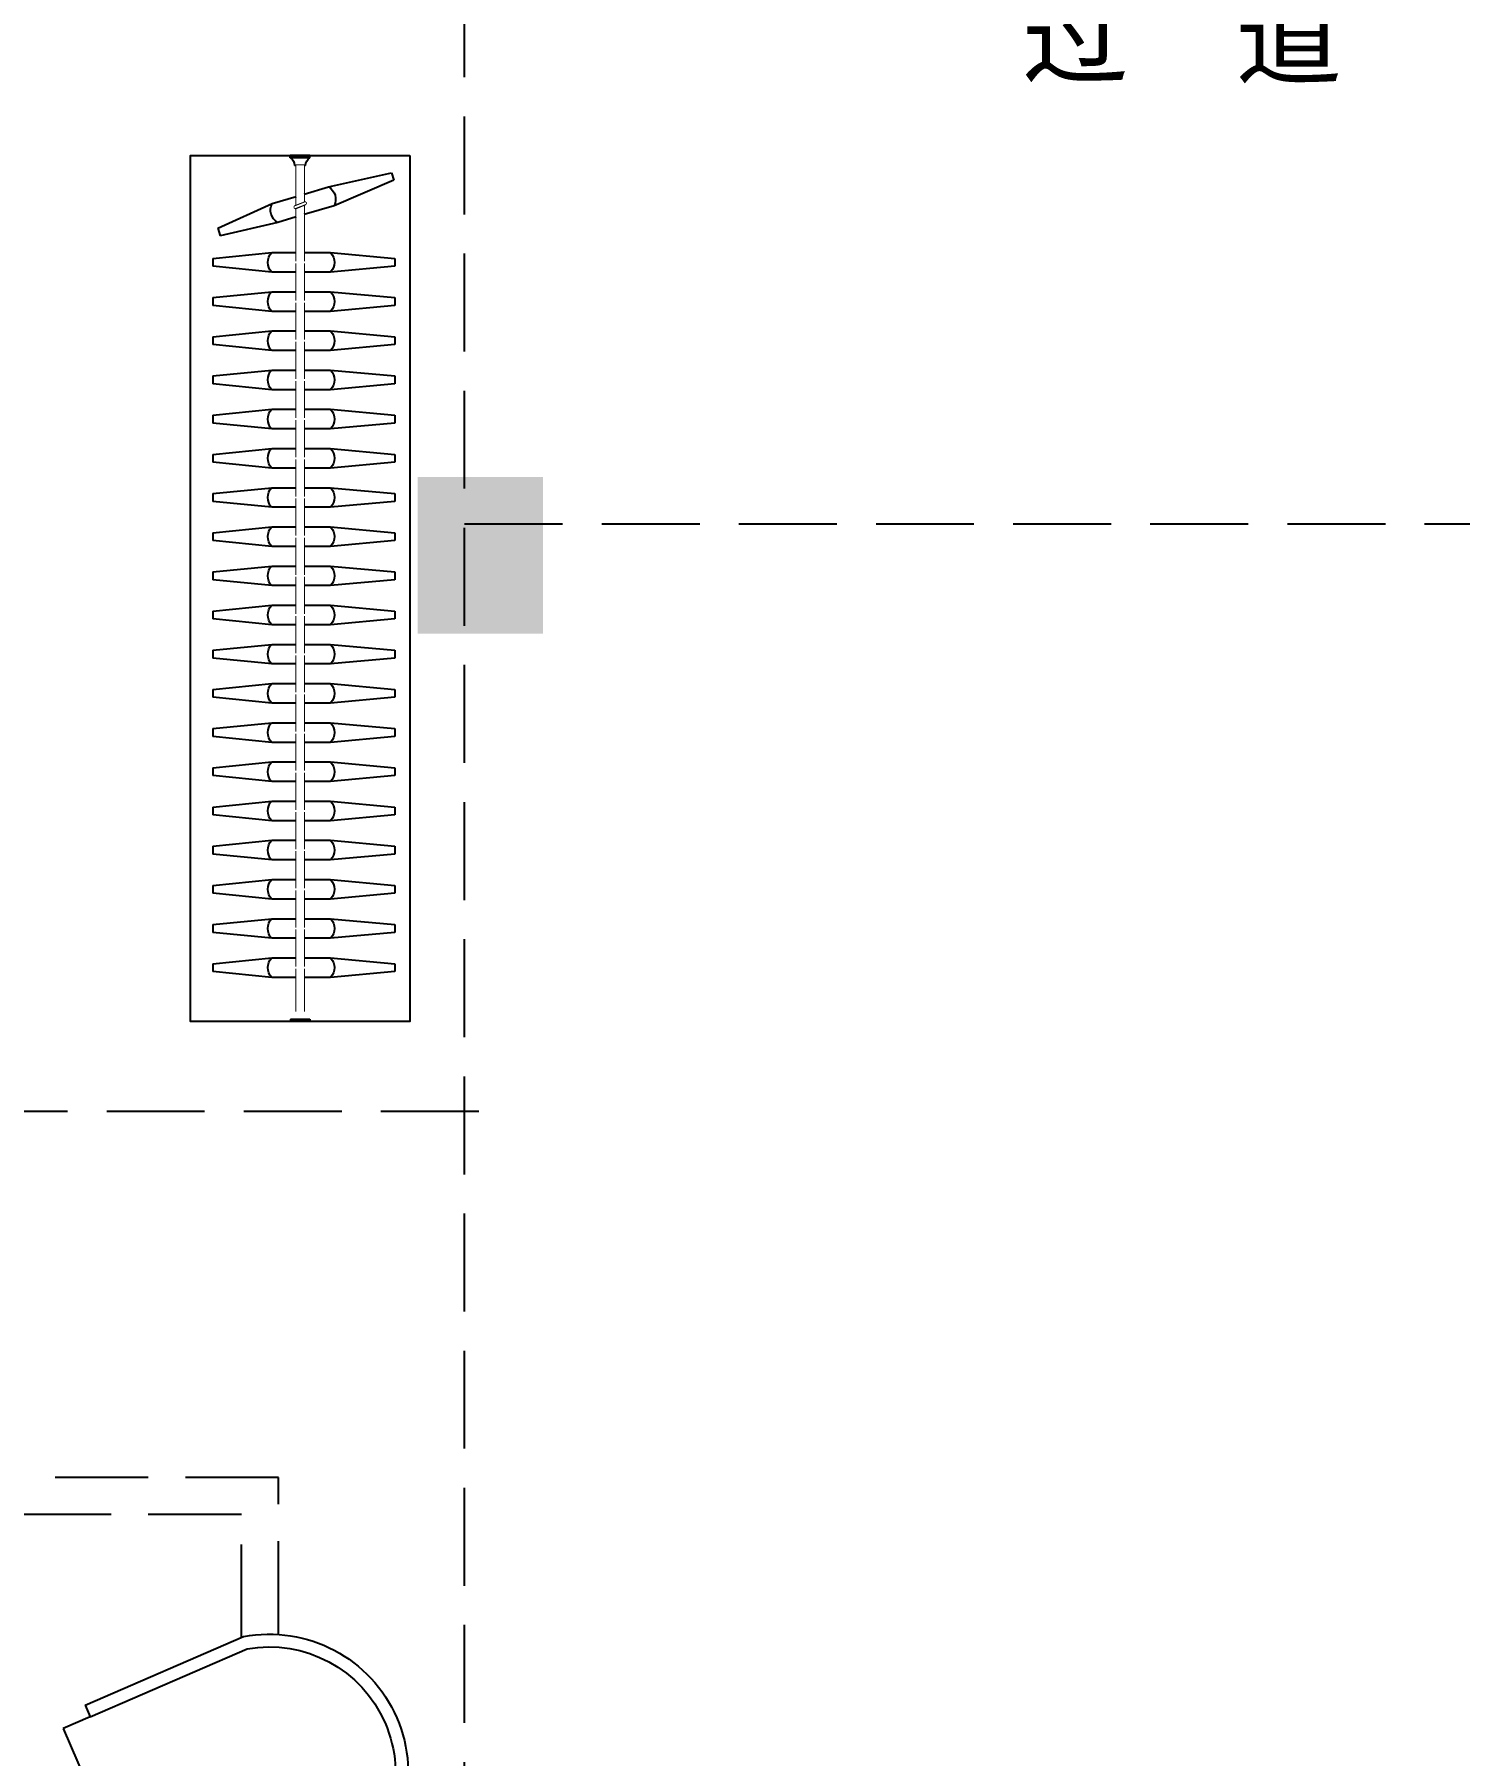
# Model space of a CAD drawing. Header units: millimetres. Extents: x -807114 to 558292, y -468455 to -61603.
# Drawn here: x -199604 to -195967, y -243726 to -239333 of the extents above; entities that cross this region are included whole.
import ezdxf

# ---------------------------------------------------------------- set-up
doc = ezdxf.new("R2010")
doc.units = ezdxf.units.MM
doc.header["$LTSCALE"] = 1000
doc.linetypes.add('DASH', pattern=[0.35, 0.25, -0.1])
for name, color, linetype in [('002FF平面家私', 51, 'Continuous'), ('002FF平面绿化', 86, 'Continuous'), ('FF-活动家具', 51, 'Continuous'), ('KL截面', 30, 'Continuous'), ('P-UN-FUR_i-固定家私', 45, 'Continuous'), ('建-轴', 1, 'Continuous')]:
    doc.layers.add(name, color=color, linetype=linetype)
doc.styles.add('D', font='simhei.ttf', dxfattribs={"width": 0.75, "height": 7})

# ---------------------------------------------------------------- blocks, each defined once
blk = doc.blocks.new('*U9322')
at = {"ltscale": 750}
blk.add_wipeout([(0, 0), (2250, 0), (2250, 600), (0, 600)], dxfattribs=at)
at = {"color": 8}
for p, q in [((205.4, 509.4), (142.5, 371.2)), ((190.4, 357), (224.6, 503.7)), ((205.4, 509.4), (224.6, 503.7)), ((282.5, 522.3), (267.5, 372.3)), ((282.5, 522.3), (302.5, 522.3)), ((317.5, 372.3), (302.5, 522.3)), ((382.5, 522.3), (367.5, 372.3)), ((382.5, 522.3), (402.5, 522.3)), ((417.5, 372.3), (402.5, 522.3)), ((482.5, 522.3), (467.5, 372.3)), ((482.5, 522.3), (502.5, 522.3)), ((517.5, 372.3), (502.5, 522.3)), ((582.5, 522.3), (567.5, 372.3)), ((582.5, 522.3), (602.5, 522.3)), ((617.5, 372.3), (602.5, 522.3)), ((682.5, 522.3), (667.5, 372.3)), ((682.5, 522.3), (702.5, 522.3)), ((717.5, 372.3), (702.5, 522.3)), ((782.5, 522.3), (767.5, 372.3)), ((782.5, 522.3), (802.5, 522.3)), ((817.5, 372.3), (802.5, 522.3)), ((882.5, 522.3), (867.5, 372.3)), ((882.5, 522.3), (902.5, 522.3)), ((917.5, 372.3), (902.5, 522.3)), ((982.5, 522.3), (967.5, 372.3)), ((982.5, 522.3), (1002.5, 522.3)), ((1017.5, 372.3), (1002.5, 522.3)), ((1082.5, 522.3), (1067.5, 372.3)), ((1082.5, 522.3), (1102.5, 522.3)), ((1117.5, 372.3), (1102.5, 522.3)), ((1182.5, 522.3), (1167.5, 372.3)), ((1182.5, 522.3), (1202.5, 522.3)), ((1217.5, 372.3), (1202.5, 522.3)), ((1282.5, 522.3), (1267.5, 372.3)), ((1282.5, 522.3), (1302.5, 522.3)), ((1317.5, 372.3), (1302.5, 522.3)), ((1382.5, 522.3), (1367.5, 372.3)), ((1382.5, 522.3), (1402.5, 522.3)), ((1417.5, 372.3), (1402.5, 522.3)), ((1482.5, 522.3), (1467.5, 372.3)), ((1482.5, 522.3), (1502.5, 522.3)), ((1517.5, 372.3), (1502.5, 522.3)), ((1582.5, 522.3), (1567.5, 372.3)), ((1582.5, 522.3), (1602.5, 522.3)), ((1617.5, 372.3), (1602.5, 522.3)), ((1682.5, 522.3), (1667.5, 372.3)), ((1682.5, 522.3), (1702.5, 522.3)), ((1717.5, 372.3), (1702.5, 522.3)), ((1782.5, 522.3), (1767.5, 372.3)), ((1782.5, 522.3), (1802.5, 522.3)), ((1817.5, 372.3), (1802.5, 522.3)), ((1882.5, 522.3), (1867.5, 372.3)), ((1882.5, 522.3), (1902.5, 522.3)), ((1917.5, 372.3), (1902.5, 522.3)), ((1982.5, 522.3), (1967.5, 372.3)), ((1982.5, 522.3), (2002.5, 522.3)), ((2017.5, 372.3), (2002.5, 522.3)), ((2082.5, 522.3), (2067.5, 372.3)), ((2082.5, 522.3), (2102.5, 522.3)), ((2117.5, 372.3), (2102.5, 522.3)), ((26, 325), (20, 325)), ((26, 325), (20, 325)), ((20, 275), (20, 325)), ((26, 275), (26, 325)), ((26, 275), (26, 325)), ((45, 286), (45, 314)), ((45, 286), (45, 314)), ((26, 275), (20, 275)), ((26, 275), (20, 275)), ((100, 227.3), (63.6, 66.7)), ((267.5, 222.3), (282.5, 58.2)), ((302.5, 58.2), (317.5, 222.3)), ((367.5, 222.3), (382.5, 58.2)), ((402.5, 58.2), (417.5, 222.3)), ((467.5, 222.3), (482.5, 58.2)), ((502.5, 58.2), (517.5, 222.3)), ((567.5, 222.3), (582.5, 58.2)), ((602.5, 58.2), (617.5, 222.3)), ((667.5, 222.3), (682.5, 58.2)), ((702.5, 58.2), (717.5, 222.3)), ((767.5, 222.3), (782.5, 58.2)), ((802.5, 58.2), (817.5, 222.3)), ((867.5, 222.3), (882.5, 58.2)), ((902.5, 58.2), (917.5, 222.3)), ((967.5, 222.3), (982.5, 58.2)), ((1002.5, 58.2), (1017.5, 222.3)), ((1067.5, 222.3), (1082.5, 58.2)), ((1102.5, 58.2), (1117.5, 222.3)), ((1167.5, 222.3), (1182.5, 58.2)), ((1202.5, 58.2), (1217.5, 222.3)), ((1267.5, 222.3), (1282.5, 58.2)), ((1302.5, 58.2), (1317.5, 222.3)), ((1367.5, 222.3), (1382.5, 58.2)), ((1402.5, 58.2), (1417.5, 222.3)), ((1467.5, 222.3), (1482.5, 58.2)), ((1502.5, 58.2), (1517.5, 222.3)), ((1567.5, 222.3), (1582.5, 58.2)), ((1602.5, 58.2), (1617.5, 222.3)), ((1667.5, 222.3), (1682.5, 58.2)), ((1702.5, 58.2), (1717.5, 222.3)), ((1767.5, 222.3), (1782.5, 58.2)), ((1802.5, 58.2), (1817.5, 222.3)), ((1867.5, 222.3), (1882.5, 58.2)), ((1902.5, 58.2), (1917.5, 222.3)), ((1967.5, 222.3), (1982.5, 58.2)), ((2002.5, 58.2), (2017.5, 222.3)), ((2067.5, 222.3), (2082.5, 58.2)), ((2102.5, 58.2), (2117.5, 222.3)), ((82.7, 61), (148, 213.1)), ((63.6, 66.7), (82.7, 61)), ((282.5, 58.2), (302.5, 58.2)), ((382.5, 58.2), (402.5, 58.2)), ((482.5, 58.2), (502.5, 58.2)), ((582.5, 58.2), (602.5, 58.2)), ((682.5, 58.2), (702.5, 58.2)), ((782.5, 58.2), (802.5, 58.2)), ((882.5, 58.2), (902.5, 58.2)), ((982.5, 58.2), (1002.5, 58.2)), ((1082.5, 58.2), (1102.5, 58.2)), ((1182.5, 58.2), (1202.5, 58.2)), ((1282.5, 58.2), (1302.5, 58.2)), ((1382.5, 58.2), (1402.5, 58.2)), ((1482.5, 58.2), (1502.5, 58.2)), ((1582.5, 58.2), (1602.5, 58.2)), ((1682.5, 58.2), (1702.5, 58.2)), ((1782.5, 58.2), (1802.5, 58.2)), ((1882.5, 58.2), (1902.5, 58.2)), ((1982.5, 58.2), (2002.5, 58.2)), ((2082.5, 58.2), (2102.5, 58.2))]:
    blk.add_line(p, q, dxfattribs=at)
at = {"color": 8, "ltscale": 750}
for points in [[(20, 20), (2230, 20), (2230, 580), (20, 580)], [(45, 309.6), (2205, 309.6), (2205, 289.6), (45, 289.6)]]:
    blk.add_lwpolyline(points, close=True, dxfattribs=at)
at = {"color": 250}
for centre, start, end in [((159, 338.9), 29.9421, 117.1477), ((292.5, 346.1), 46.3972, 133.6028), ((392.5, 346.1), 46.3972, 133.6028), ((492.5, 346.1), 46.3972, 133.6028), ((592.5, 346.1), 46.3972, 133.6028), ((692.5, 346.1), 46.3972, 133.6028), ((792.5, 346.1), 46.3972, 133.6028), ((892.5, 346.1), 46.3972, 133.6028), ((992.5, 346.1), 46.3972, 133.6028), ((1092.5, 346.1), 46.3972, 133.6028), ((1192.5, 346.1), 46.3972, 133.6028), ((1292.5, 346.1), 46.3972, 133.6028), ((1392.5, 346.1), 46.3972, 133.6028), ((1492.5, 346.1), 46.3972, 133.6028), ((1592.5, 346.1), 46.3972, 133.6028), ((1692.5, 346.1), 46.3972, 133.6028), ((1792.5, 346.1), 46.3972, 133.6028), ((1892.5, 346.1), 46.3972, 133.6028), ((1992.5, 346.1), 46.3972, 133.6028), ((2092.5, 346.1), 46.3972, 133.6028), ((131.4, 245.4), 209.9421, 297.1477), ((292.5, 248.6), 226.3972, 313.6028), ((392.5, 248.6), 226.3972, 313.6028), ((492.5, 248.6), 226.3972, 313.6028), ((592.5, 248.6), 226.3972, 313.6028), ((692.5, 248.6), 226.3972, 313.6028), ((792.5, 248.6), 226.3972, 313.6028), ((892.5, 248.6), 226.3972, 313.6028), ((992.5, 248.6), 226.3972, 313.6028), ((1092.5, 248.6), 226.3972, 313.6028), ((1192.5, 248.6), 226.3972, 313.6028), ((1292.5, 248.6), 226.3972, 313.6028), ((1392.5, 248.6), 226.3972, 313.6028), ((1492.5, 248.6), 226.3972, 313.6028), ((1592.5, 248.6), 226.3972, 313.6028), ((1692.5, 248.6), 226.3972, 313.6028), ((1792.5, 248.6), 226.3972, 313.6028), ((1892.5, 248.6), 226.3972, 313.6028), ((1992.5, 248.6), 226.3972, 313.6028), ((2092.5, 248.6), 226.3972, 313.6028)]:
    blk.add_arc(centre, 36.3, start, end, dxfattribs=at)
at = {"color": 8}
for centre, start, end in [((45, 335.9), 209.9156, 269.9473), ((45, 335.9), 209.9156, 269.9473), ((45, 264.1), 90.0527, 150.0844), ((45, 264.1), 90.0527, 150.0844)]:
    blk.add_arc(centre, 21.9, start, end, dxfattribs=at)
at = {"color": 8, "ltscale": 750}
blk.add_wipeout([(45, 309.6), (2205, 309.6), (2205, 289.6), (45, 289.6)], dxfattribs=at)
at = {"color": 8}
for p, q in [((176.5, 309.6), (190.4, 357)), ((267.5, 372.3), (267.5, 309.6)), ((317.5, 309.6), (317.5, 372.3)), ((367.5, 372.3), (367.5, 309.6)), ((417.5, 309.6), (417.5, 372.3)), ((467.5, 372.3), (467.5, 309.6)), ((517.5, 309.6), (517.5, 372.3)), ((567.5, 372.3), (567.5, 309.6)), ((617.5, 309.6), (617.5, 372.3)), ((667.5, 372.3), (667.5, 309.6)), ((717.5, 309.6), (717.5, 372.3)), ((767.5, 372.3), (767.5, 309.6)), ((817.5, 309.6), (817.5, 372.3)), ((867.5, 372.3), (867.5, 309.6)), ((917.5, 309.6), (917.5, 372.3)), ((967.5, 372.3), (967.5, 309.6)), ((1017.5, 309.6), (1017.5, 372.3)), ((1067.5, 372.3), (1067.5, 309.6)), ((1117.5, 309.6), (1117.5, 372.3)), ((1167.5, 372.3), (1167.5, 309.6)), ((1217.5, 309.6), (1217.5, 372.3)), ((1267.5, 372.3), (1267.5, 309.6)), ((1317.5, 309.6), (1317.5, 372.3)), ((1367.5, 372.3), (1367.5, 309.6)), ((1417.5, 309.6), (1417.5, 372.3)), ((1467.5, 372.3), (1467.5, 309.6)), ((1517.5, 309.6), (1517.5, 372.3)), ((1567.5, 372.3), (1567.5, 309.6)), ((1617.5, 309.6), (1617.5, 372.3)), ((1667.5, 372.3), (1667.5, 309.6)), ((1717.5, 309.6), (1717.5, 372.3)), ((1767.5, 372.3), (1767.5, 309.6)), ((1817.5, 309.6), (1817.5, 372.3)), ((1867.5, 372.3), (1867.5, 309.6)), ((1917.5, 309.6), (1917.5, 372.3)), ((1967.5, 372.3), (1967.5, 309.6)), ((2017.5, 309.6), (2017.5, 372.3)), ((2067.5, 372.3), (2067.5, 309.6)), ((2117.5, 309.6), (2117.5, 372.3)), ((267.5, 289.6), (267.5, 222.3)), ((317.5, 222.3), (317.5, 289.6)), ((367.5, 289.6), (367.5, 222.3)), ((417.5, 222.3), (417.5, 289.6)), ((467.5, 289.6), (467.5, 222.3)), ((517.5, 222.3), (517.5, 289.6)), ((567.5, 289.6), (567.5, 222.3)), ((617.5, 222.3), (617.5, 289.6)), ((667.5, 289.6), (667.5, 222.3)), ((717.5, 222.3), (717.5, 289.6)), ((767.5, 289.6), (767.5, 222.3)), ((817.5, 222.3), (817.5, 289.6)), ((867.5, 289.6), (867.5, 222.3)), ((917.5, 222.3), (917.5, 289.6)), ((967.5, 289.6), (967.5, 222.3)), ((1017.5, 222.3), (1017.5, 289.6)), ((1067.5, 289.6), (1067.5, 222.3)), ((1117.5, 222.3), (1117.5, 289.6)), ((1167.5, 289.6), (1167.5, 222.3)), ((1217.5, 222.3), (1217.5, 289.6)), ((1267.5, 289.6), (1267.5, 222.3)), ((1317.5, 222.3), (1317.5, 289.6)), ((1367.5, 289.6), (1367.5, 222.3)), ((1417.5, 222.3), (1417.5, 289.6)), ((1467.5, 289.6), (1467.5, 222.3)), ((1517.5, 222.3), (1517.5, 289.6)), ((1567.5, 289.6), (1567.5, 222.3)), ((1617.5, 222.3), (1617.5, 289.6)), ((1667.5, 289.6), (1667.5, 222.3)), ((1717.5, 222.3), (1717.5, 289.6)), ((1767.5, 289.6), (1767.5, 222.3)), ((1817.5, 222.3), (1817.5, 289.6)), ((1867.5, 289.6), (1867.5, 222.3)), ((1917.5, 222.3), (1917.5, 289.6)), ((1967.5, 289.6), (1967.5, 222.3)), ((2017.5, 222.3), (2017.5, 289.6)), ((2067.5, 289.6), (2067.5, 222.3)), ((2117.5, 222.3), (2117.5, 289.6))]:
    blk.add_line(p, q, dxfattribs=at)
at = {"color": 8, "ltscale": 750}
blk.add_lwpolyline([(148.1, 310), (149.3, 313.2), (149.8, 313.8), (150.1, 314), (150.4, 314.2), (150.8, 314.3), (151.2, 314.4), (151.6, 314.4), (152, 314.4), (152.3, 314.3), (152.6, 314.2), (152.9, 314), (153.1, 313.8), (153.3, 313.5), (153.5, 313.3), (153.7, 313), (153.8, 312.8), (153.9, 312.4), (153.9, 312), (153.9, 311.6), (153.9, 311.5), (143.8, 285.9), (143.7, 285.8), (143.7, 285.7), (143.5, 285.5), (143.4, 285.5), (143.3, 285.3), (143.1, 285.2), (142.9, 285.1), (142.8, 285), (142.6, 285), (142.4, 284.9), (142.1, 284.8), (141.8, 284.9), (141.6, 284.8), (141.5, 284.8), (141.3, 284.9), (141, 284.9), (140.7, 285), (140.6, 285.1), (140.5, 285.2), (140.3, 285.3), (140.2, 285.4), (140.1, 285.5), (139.9, 285.6), (139.8, 285.7), (139.7, 285.9), (139.7, 286), (139.6, 286.1), (139.5, 286.2), (139.4, 286.4), (139.4, 286.6), (139.3, 286.7), (139.3, 286.9), (139.3, 287), (139.3, 287.2), (139.3, 287.4), (139.3, 287.6), (139.3, 287.8), (139.4, 288)], close=True, dxfattribs=at)
for points in [[(290.1, 309.8), (290.1, 313.3), (290.3, 314), (290.5, 314.3), (290.7, 314.6), (291.1, 314.9), (291.4, 315.1), (291.8, 315.3), (292.1, 315.3), (292.5, 315.4), (292.8, 315.4), (293.1, 315.3), (293.4, 315.2), (293.7, 315.1), (294, 314.9), (294.2, 314.7), (294.4, 314.5), (294.6, 314.2), (294.8, 313.9), (295, 313.5), (295, 313.4), (295, 285.9), (294.9, 285.7), (294.9, 285.6), (294.8, 285.4), (294.8, 285.3), (294.7, 285.2), (294.6, 285), (294.5, 284.8), (294.3, 284.7), (294.2, 284.6), (294, 284.4), (293.8, 284.3), (293.5, 284.2), (293.3, 284), (293.2, 284), (293, 284), (292.7, 283.9), (292.4, 283.9), (292.3, 283.9), (292.1, 284), (292, 284), (291.8, 284), (291.6, 284.1), (291.5, 284.2), (291.4, 284.2), (291.2, 284.3), (291.1, 284.4), (291, 284.5), (290.9, 284.6), (290.7, 284.7), (290.6, 284.9), (290.5, 285), (290.4, 285.2), (290.4, 285.3), (290.3, 285.4), (290.2, 285.6), (290.2, 285.8), (290.1, 286), (290.1, 286.2)], [(390.1, 309.8), (390.1, 313.3), (390.3, 314), (390.5, 314.3), (390.7, 314.6), (391.1, 314.9), (391.4, 315.1), (391.8, 315.3), (392.1, 315.3), (392.5, 315.4), (392.8, 315.4), (393.1, 315.3), (393.4, 315.2), (393.7, 315.1), (394, 314.9), (394.2, 314.7), (394.4, 314.5), (394.6, 314.2), (394.8, 313.9), (395, 313.5), (395, 313.4), (395, 285.9), (394.9, 285.7), (394.9, 285.6), (394.8, 285.4), (394.8, 285.3), (394.7, 285.2), (394.6, 285), (394.5, 284.8), (394.3, 284.7), (394.2, 284.6), (394, 284.4), (393.8, 284.3), (393.5, 284.2), (393.3, 284), (393.2, 284), (393, 284), (392.7, 283.9), (392.4, 283.9), (392.3, 283.9), (392.1, 284), (392, 284), (391.8, 284), (391.6, 284.1), (391.5, 284.2), (391.4, 284.2), (391.2, 284.3), (391.1, 284.4), (391, 284.5), (390.9, 284.6), (390.7, 284.7), (390.6, 284.9), (390.5, 285), (390.4, 285.2), (390.4, 285.3), (390.3, 285.4), (390.2, 285.6), (390.2, 285.8), (390.1, 286), (390.1, 286.2)], [(490.1, 309.8), (490.1, 313.3), (490.3, 314), (490.5, 314.3), (490.7, 314.6), (491.1, 314.9), (491.4, 315.1), (491.8, 315.3), (492.1, 315.3), (492.5, 315.4), (492.8, 315.4), (493.1, 315.3), (493.4, 315.2), (493.7, 315.1), (494, 314.9), (494.2, 314.7), (494.4, 314.5), (494.6, 314.2), (494.8, 313.9), (495, 313.5), (495, 313.4), (495, 285.9), (494.9, 285.7), (494.9, 285.6), (494.8, 285.4), (494.8, 285.3), (494.7, 285.2), (494.6, 285), (494.5, 284.8), (494.3, 284.7), (494.2, 284.6), (494, 284.4), (493.8, 284.3), (493.5, 284.2), (493.3, 284), (493.2, 284), (493, 284), (492.7, 283.9), (492.4, 283.9), (492.3, 283.9), (492.1, 284), (492, 284), (491.8, 284), (491.6, 284.1), (491.5, 284.2), (491.4, 284.2), (491.2, 284.3), (491.1, 284.4), (491, 284.5), (490.9, 284.6), (490.7, 284.7), (490.6, 284.9), (490.5, 285), (490.4, 285.2), (490.4, 285.3), (490.3, 285.4), (490.2, 285.6), (490.2, 285.8), (490.1, 286), (490.1, 286.2)], [(590.1, 309.8), (590.1, 313.3), (590.3, 314), (590.5, 314.3), (590.7, 314.6), (591.1, 314.9), (591.4, 315.1), (591.8, 315.3), (592.1, 315.3), (592.5, 315.4), (592.8, 315.4), (593.1, 315.3), (593.4, 315.2), (593.7, 315.1), (594, 314.9), (594.2, 314.7), (594.4, 314.5), (594.6, 314.2), (594.8, 313.9), (595, 313.5), (595, 313.4), (595, 285.9), (594.9, 285.7), (594.9, 285.6), (594.8, 285.4), (594.8, 285.3), (594.7, 285.2), (594.6, 285), (594.5, 284.8), (594.3, 284.7), (594.2, 284.6), (594, 284.4), (593.8, 284.3), (593.5, 284.2), (593.3, 284), (593.2, 284), (593, 284), (592.7, 283.9), (592.4, 283.9), (592.3, 283.9), (592.1, 284), (592, 284), (591.8, 284), (591.6, 284.1), (591.5, 284.2), (591.4, 284.2), (591.2, 284.3), (591.1, 284.4), (591, 284.5), (590.9, 284.6), (590.7, 284.7), (590.6, 284.9), (590.5, 285), (590.4, 285.2), (590.4, 285.3), (590.3, 285.4), (590.2, 285.6), (590.2, 285.8), (590.1, 286), (590.1, 286.2)], [(690.1, 309.8), (690.1, 313.3), (690.3, 314), (690.5, 314.3), (690.7, 314.6), (691.1, 314.9), (691.4, 315.1), (691.8, 315.3), (692.1, 315.3), (692.5, 315.4), (692.8, 315.4), (693.1, 315.3), (693.4, 315.2), (693.7, 315.1), (694, 314.9), (694.2, 314.7), (694.4, 314.5), (694.6, 314.2), (694.8, 313.9), (695, 313.5), (695, 313.4), (695, 285.9), (694.9, 285.7), (694.9, 285.6), (694.8, 285.4), (694.8, 285.3), (694.7, 285.2), (694.6, 285), (694.5, 284.8), (694.3, 284.7), (694.2, 284.6), (694, 284.4), (693.8, 284.3), (693.5, 284.2), (693.3, 284), (693.2, 284), (693, 284), (692.7, 283.9), (692.4, 283.9), (692.3, 283.9), (692.1, 284), (692, 284), (691.8, 284), (691.6, 284.1), (691.5, 284.2), (691.4, 284.2), (691.2, 284.3), (691.1, 284.4), (691, 284.5), (690.9, 284.6), (690.7, 284.7), (690.6, 284.9), (690.5, 285), (690.4, 285.2), (690.4, 285.3), (690.3, 285.4), (690.2, 285.6), (690.2, 285.8), (690.1, 286), (690.1, 286.2)], [(790.1, 309.8), (790.1, 313.3), (790.3, 314), (790.5, 314.3), (790.7, 314.6), (791.1, 314.9), (791.4, 315.1), (791.8, 315.3), (792.1, 315.3), (792.5, 315.4), (792.8, 315.4), (793.1, 315.3), (793.4, 315.2), (793.7, 315.1), (794, 314.9), (794.2, 314.7), (794.4, 314.5), (794.6, 314.2), (794.8, 313.9), (795, 313.5), (795, 313.4), (795, 285.9), (794.9, 285.7), (794.9, 285.6), (794.8, 285.4), (794.8, 285.3), (794.7, 285.2), (794.6, 285), (794.5, 284.8), (794.3, 284.7), (794.2, 284.6), (794, 284.4), (793.8, 284.3), (793.5, 284.2), (793.3, 284), (793.2, 284), (793, 284), (792.7, 283.9), (792.4, 283.9), (792.3, 283.9), (792.1, 284), (792, 284), (791.8, 284), (791.6, 284.1), (791.5, 284.2), (791.4, 284.2), (791.2, 284.3), (791.1, 284.4), (791, 284.5), (790.9, 284.6), (790.7, 284.7), (790.6, 284.9), (790.5, 285), (790.4, 285.2), (790.4, 285.3), (790.3, 285.4), (790.2, 285.6), (790.2, 285.8), (790.1, 286), (790.1, 286.2)], [(890.1, 309.8), (890.1, 313.3), (890.3, 314), (890.5, 314.3), (890.7, 314.6), (891.1, 314.9), (891.4, 315.1), (891.8, 315.3), (892.1, 315.3), (892.5, 315.4), (892.8, 315.4), (893.1, 315.3), (893.4, 315.2), (893.7, 315.1), (894, 314.9), (894.2, 314.7), (894.4, 314.5), (894.6, 314.2), (894.8, 313.9), (895, 313.5), (895, 313.4), (895, 285.9), (894.9, 285.7), (894.9, 285.6), (894.8, 285.4), (894.8, 285.3), (894.7, 285.2), (894.6, 285), (894.5, 284.8), (894.3, 284.7), (894.2, 284.6), (894, 284.4), (893.8, 284.3), (893.5, 284.2), (893.3, 284), (893.2, 284), (893, 284), (892.7, 283.9), (892.4, 283.9), (892.3, 283.9), (892.1, 284), (892, 284), (891.8, 284), (891.6, 284.1), (891.5, 284.2), (891.4, 284.2), (891.2, 284.3), (891.1, 284.4), (891, 284.5), (890.9, 284.6), (890.7, 284.7), (890.6, 284.9), (890.5, 285), (890.4, 285.2), (890.4, 285.3), (890.3, 285.4), (890.2, 285.6), (890.2, 285.8), (890.1, 286), (890.1, 286.2)], [(990.1, 309.8), (990.1, 313.3), (990.3, 314), (990.5, 314.3), (990.7, 314.6), (991.1, 314.9), (991.4, 315.1), (991.8, 315.3), (992.1, 315.3), (992.5, 315.4), (992.8, 315.4), (993.1, 315.3), (993.4, 315.2), (993.7, 315.1), (994, 314.9), (994.2, 314.7), (994.4, 314.5), (994.6, 314.2), (994.8, 313.9), (995, 313.5), (995, 313.4), (995, 285.9), (994.9, 285.7), (994.9, 285.6), (994.8, 285.4), (994.8, 285.3), (994.7, 285.2), (994.6, 285), (994.5, 284.8), (994.3, 284.7), (994.2, 284.6), (994, 284.4), (993.8, 284.3), (993.5, 284.2), (993.3, 284), (993.2, 284), (993, 284), (992.7, 283.9), (992.4, 283.9), (992.3, 283.9), (992.1, 284), (992, 284), (991.8, 284), (991.6, 284.1), (991.5, 284.2), (991.4, 284.2), (991.2, 284.3), (991.1, 284.4), (991, 284.5), (990.9, 284.6), (990.7, 284.7), (990.6, 284.9), (990.5, 285), (990.4, 285.2), (990.4, 285.3), (990.3, 285.4), (990.2, 285.6), (990.2, 285.8), (990.1, 286), (990.1, 286.2)], [(1090.1, 309.8), (1090.1, 313.3), (1090.3, 314), (1090.5, 314.3), (1090.7, 314.6), (1091.1, 314.9), (1091.4, 315.1), (1091.8, 315.3), (1092.1, 315.3), (1092.5, 315.4), (1092.8, 315.4), (1093.1, 315.3), (1093.4, 315.2), (1093.7, 315.1), (1094, 314.9), (1094.2, 314.7), (1094.4, 314.5), (1094.6, 314.2), (1094.8, 313.9), (1095, 313.5), (1095, 313.4), (1095, 285.9), (1094.9, 285.7), (1094.9, 285.6), (1094.8, 285.4), (1094.8, 285.3), (1094.7, 285.2), (1094.6, 285), (1094.5, 284.8), (1094.3, 284.7), (1094.2, 284.6), (1094, 284.4), (1093.8, 284.3), (1093.5, 284.2), (1093.3, 284), (1093.2, 284), (1093, 284), (1092.7, 283.9), (1092.4, 283.9), (1092.3, 283.9), (1092.1, 284), (1092, 284), (1091.8, 284), (1091.6, 284.1), (1091.5, 284.2), (1091.4, 284.2), (1091.2, 284.3), (1091.1, 284.4), (1091, 284.5), (1090.9, 284.6), (1090.7, 284.7), (1090.6, 284.9), (1090.5, 285), (1090.4, 285.2), (1090.4, 285.3), (1090.3, 285.4), (1090.2, 285.6), (1090.2, 285.8), (1090.1, 286), (1090.1, 286.2)], [(1190.1, 309.8), (1190.1, 313.3), (1190.3, 314), (1190.5, 314.3), (1190.7, 314.6), (1191.1, 314.9), (1191.4, 315.1), (1191.8, 315.3), (1192.1, 315.3), (1192.5, 315.4), (1192.8, 315.4), (1193.1, 315.3), (1193.4, 315.2), (1193.7, 315.1), (1194, 314.9), (1194.2, 314.7), (1194.4, 314.5), (1194.6, 314.2), (1194.8, 313.9), (1195, 313.5), (1195, 313.4), (1195, 285.9), (1194.9, 285.7), (1194.9, 285.6), (1194.8, 285.4), (1194.8, 285.3), (1194.7, 285.2), (1194.6, 285), (1194.5, 284.8), (1194.3, 284.7), (1194.2, 284.6), (1194, 284.4), (1193.8, 284.3), (1193.5, 284.2), (1193.3, 284), (1193.2, 284), (1193, 284), (1192.7, 283.9), (1192.4, 283.9), (1192.3, 283.9), (1192.1, 284), (1192, 284), (1191.8, 284), (1191.6, 284.1), (1191.5, 284.2), (1191.4, 284.2), (1191.2, 284.3), (1191.1, 284.4), (1191, 284.5), (1190.9, 284.6), (1190.7, 284.7), (1190.6, 284.9), (1190.5, 285), (1190.4, 285.2), (1190.4, 285.3), (1190.3, 285.4), (1190.2, 285.6), (1190.2, 285.8), (1190.1, 286), (1190.1, 286.2)], [(1290.1, 309.8), (1290.1, 313.3), (1290.3, 314), (1290.5, 314.3), (1290.7, 314.6), (1291.1, 314.9), (1291.4, 315.1), (1291.8, 315.3), (1292.1, 315.3), (1292.5, 315.4), (1292.8, 315.4), (1293.1, 315.3), (1293.4, 315.2), (1293.7, 315.1), (1294, 314.9), (1294.2, 314.7), (1294.4, 314.5), (1294.6, 314.2), (1294.8, 313.9), (1295, 313.5), (1295, 313.4), (1295, 285.9), (1294.9, 285.7), (1294.9, 285.6), (1294.8, 285.4), (1294.8, 285.3), (1294.7, 285.2), (1294.6, 285), (1294.5, 284.8), (1294.3, 284.7), (1294.2, 284.6), (1294, 284.4), (1293.8, 284.3), (1293.5, 284.2), (1293.3, 284), (1293.2, 284), (1293, 284), (1292.7, 283.9), (1292.4, 283.9), (1292.3, 283.9), (1292.1, 284), (1292, 284), (1291.8, 284), (1291.6, 284.1), (1291.5, 284.2), (1291.4, 284.2), (1291.2, 284.3), (1291.1, 284.4), (1291, 284.5), (1290.9, 284.6), (1290.7, 284.7), (1290.6, 284.9), (1290.5, 285), (1290.4, 285.2), (1290.4, 285.3), (1290.3, 285.4), (1290.2, 285.6), (1290.2, 285.8), (1290.1, 286), (1290.1, 286.2)], [(1390.1, 309.8), (1390.1, 313.3), (1390.3, 314), (1390.5, 314.3), (1390.7, 314.6), (1391.1, 314.9), (1391.4, 315.1), (1391.8, 315.3), (1392.1, 315.3), (1392.5, 315.4), (1392.8, 315.4), (1393.1, 315.3), (1393.4, 315.2), (1393.7, 315.1), (1394, 314.9), (1394.2, 314.7), (1394.4, 314.5), (1394.6, 314.2), (1394.8, 313.9), (1395, 313.5), (1395, 313.4), (1395, 285.9), (1394.9, 285.7), (1394.9, 285.6), (1394.8, 285.4), (1394.8, 285.3), (1394.7, 285.2), (1394.6, 285), (1394.5, 284.8), (1394.3, 284.7), (1394.2, 284.6), (1394, 284.4), (1393.8, 284.3), (1393.5, 284.2), (1393.3, 284), (1393.2, 284), (1393, 284), (1392.7, 283.9), (1392.4, 283.9), (1392.3, 283.9), (1392.1, 284), (1392, 284), (1391.8, 284), (1391.6, 284.1), (1391.5, 284.2), (1391.4, 284.2), (1391.2, 284.3), (1391.1, 284.4), (1391, 284.5), (1390.9, 284.6), (1390.7, 284.7), (1390.6, 284.9), (1390.5, 285), (1390.4, 285.2), (1390.4, 285.3), (1390.3, 285.4), (1390.2, 285.6), (1390.2, 285.8), (1390.1, 286), (1390.1, 286.2)], [(1490.1, 309.8), (1490.1, 313.3), (1490.3, 314), (1490.5, 314.3), (1490.7, 314.6), (1491.1, 314.9), (1491.4, 315.1), (1491.8, 315.3), (1492.1, 315.3), (1492.5, 315.4), (1492.8, 315.4), (1493.1, 315.3), (1493.4, 315.2), (1493.7, 315.1), (1494, 314.9), (1494.2, 314.7), (1494.4, 314.5), (1494.6, 314.2), (1494.8, 313.9), (1495, 313.5), (1495, 313.4), (1495, 285.9), (1494.9, 285.7), (1494.9, 285.6), (1494.8, 285.4), (1494.8, 285.3), (1494.7, 285.2), (1494.6, 285), (1494.5, 284.8), (1494.3, 284.7), (1494.2, 284.6), (1494, 284.4), (1493.8, 284.3), (1493.5, 284.2), (1493.3, 284), (1493.2, 284), (1493, 284), (1492.7, 283.9), (1492.4, 283.9), (1492.3, 283.9), (1492.1, 284), (1492, 284), (1491.8, 284), (1491.6, 284.1), (1491.5, 284.2), (1491.4, 284.2), (1491.2, 284.3), (1491.1, 284.4), (1491, 284.5), (1490.9, 284.6), (1490.7, 284.7), (1490.6, 284.9), (1490.5, 285), (1490.4, 285.2), (1490.4, 285.3), (1490.3, 285.4), (1490.2, 285.6), (1490.2, 285.8), (1490.1, 286), (1490.1, 286.2)], [(1590.1, 309.8), (1590.1, 313.3), (1590.3, 314), (1590.5, 314.3), (1590.7, 314.6), (1591.1, 314.9), (1591.4, 315.1), (1591.8, 315.3), (1592.1, 315.3), (1592.5, 315.4), (1592.8, 315.4), (1593.1, 315.3), (1593.4, 315.2), (1593.7, 315.1), (1594, 314.9), (1594.2, 314.7), (1594.4, 314.5), (1594.6, 314.2), (1594.8, 313.9), (1595, 313.5), (1595, 313.4), (1595, 285.9), (1594.9, 285.7), (1594.9, 285.6), (1594.8, 285.4), (1594.8, 285.3), (1594.7, 285.2), (1594.6, 285), (1594.5, 284.8), (1594.3, 284.7), (1594.2, 284.6), (1594, 284.4), (1593.8, 284.3), (1593.5, 284.2), (1593.3, 284), (1593.2, 284), (1593, 284), (1592.7, 283.9), (1592.4, 283.9), (1592.3, 283.9), (1592.1, 284), (1592, 284), (1591.8, 284), (1591.6, 284.1), (1591.5, 284.2), (1591.4, 284.2), (1591.2, 284.3), (1591.1, 284.4), (1591, 284.5), (1590.9, 284.6), (1590.7, 284.7), (1590.6, 284.9), (1590.5, 285), (1590.4, 285.2), (1590.4, 285.3), (1590.3, 285.4), (1590.2, 285.6), (1590.2, 285.8), (1590.1, 286), (1590.1, 286.2)], [(1690.1, 309.8), (1690.1, 313.3), (1690.3, 314), (1690.5, 314.3), (1690.7, 314.6), (1691.1, 314.9), (1691.4, 315.1), (1691.8, 315.3), (1692.1, 315.3), (1692.5, 315.4), (1692.8, 315.4), (1693.1, 315.3), (1693.4, 315.2), (1693.7, 315.1), (1694, 314.9), (1694.2, 314.7), (1694.4, 314.5), (1694.6, 314.2), (1694.8, 313.9), (1695, 313.5), (1695, 313.4), (1695, 285.9), (1694.9, 285.7), (1694.9, 285.6), (1694.8, 285.4), (1694.8, 285.3), (1694.7, 285.2), (1694.6, 285), (1694.5, 284.8), (1694.3, 284.7), (1694.2, 284.6), (1694, 284.4), (1693.8, 284.3), (1693.5, 284.2), (1693.3, 284), (1693.2, 284), (1693, 284), (1692.7, 283.9), (1692.4, 283.9), (1692.3, 283.9), (1692.1, 284), (1692, 284), (1691.8, 284), (1691.6, 284.1), (1691.5, 284.2), (1691.4, 284.2), (1691.2, 284.3), (1691.1, 284.4), (1691, 284.5), (1690.9, 284.6), (1690.7, 284.7), (1690.6, 284.9), (1690.5, 285), (1690.4, 285.2), (1690.4, 285.3), (1690.3, 285.4), (1690.2, 285.6), (1690.2, 285.8), (1690.1, 286), (1690.1, 286.2)], [(1790.1, 309.8), (1790.1, 313.3), (1790.3, 314), (1790.5, 314.3), (1790.7, 314.6), (1791.1, 314.9), (1791.4, 315.1), (1791.8, 315.3), (1792.1, 315.3), (1792.5, 315.4), (1792.8, 315.4), (1793.1, 315.3), (1793.4, 315.2), (1793.7, 315.1), (1794, 314.9), (1794.2, 314.7), (1794.4, 314.5), (1794.6, 314.2), (1794.8, 313.9), (1795, 313.5), (1795, 313.4), (1795, 285.9), (1794.9, 285.7), (1794.9, 285.6), (1794.8, 285.4), (1794.8, 285.3), (1794.7, 285.2), (1794.6, 285), (1794.5, 284.8), (1794.3, 284.7), (1794.2, 284.6), (1794, 284.4), (1793.8, 284.3), (1793.5, 284.2), (1793.3, 284), (1793.2, 284), (1793, 284), (1792.7, 283.9), (1792.4, 283.9), (1792.3, 283.9), (1792.1, 284), (1792, 284), (1791.8, 284), (1791.6, 284.1), (1791.5, 284.2), (1791.4, 284.2), (1791.2, 284.3), (1791.1, 284.4), (1791, 284.5), (1790.9, 284.6), (1790.7, 284.7), (1790.6, 284.9), (1790.5, 285), (1790.4, 285.2), (1790.4, 285.3), (1790.3, 285.4), (1790.2, 285.6), (1790.2, 285.8), (1790.1, 286), (1790.1, 286.2)], [(1890.1, 309.8), (1890.1, 313.3), (1890.3, 314), (1890.5, 314.3), (1890.7, 314.6), (1891.1, 314.9), (1891.4, 315.1), (1891.8, 315.3), (1892.1, 315.3), (1892.5, 315.4), (1892.8, 315.4), (1893.1, 315.3), (1893.4, 315.2), (1893.7, 315.1), (1894, 314.9), (1894.2, 314.7), (1894.4, 314.5), (1894.6, 314.2), (1894.8, 313.9), (1895, 313.5), (1895, 313.4), (1895, 285.9), (1894.9, 285.7), (1894.9, 285.6), (1894.8, 285.4), (1894.8, 285.3), (1894.7, 285.2), (1894.6, 285), (1894.5, 284.8), (1894.3, 284.7), (1894.2, 284.6), (1894, 284.4), (1893.8, 284.3), (1893.5, 284.2), (1893.3, 284), (1893.2, 284), (1893, 284), (1892.7, 283.9), (1892.4, 283.9), (1892.3, 283.9), (1892.1, 284), (1892, 284), (1891.8, 284), (1891.6, 284.1), (1891.5, 284.2), (1891.4, 284.2), (1891.2, 284.3), (1891.1, 284.4), (1891, 284.5), (1890.9, 284.6), (1890.7, 284.7), (1890.6, 284.9), (1890.5, 285), (1890.4, 285.2), (1890.4, 285.3), (1890.3, 285.4), (1890.2, 285.6), (1890.2, 285.8), (1890.1, 286), (1890.1, 286.2)], [(1990.1, 309.8), (1990.1, 313.3), (1990.3, 314), (1990.5, 314.3), (1990.7, 314.6), (1991.1, 314.9), (1991.4, 315.1), (1991.8, 315.3), (1992.1, 315.3), (1992.5, 315.4), (1992.8, 315.4), (1993.1, 315.3), (1993.4, 315.2), (1993.7, 315.1), (1994, 314.9), (1994.2, 314.7), (1994.4, 314.5), (1994.6, 314.2), (1994.8, 313.9), (1995, 313.5), (1995, 313.4), (1995, 285.9), (1994.9, 285.7), (1994.9, 285.6), (1994.8, 285.4), (1994.8, 285.3), (1994.7, 285.2), (1994.6, 285), (1994.5, 284.8), (1994.3, 284.7), (1994.2, 284.6), (1994, 284.4), (1993.8, 284.3), (1993.5, 284.2), (1993.3, 284), (1993.2, 284), (1993, 284), (1992.7, 283.9), (1992.4, 283.9), (1992.3, 283.9), (1992.1, 284), (1992, 284), (1991.8, 284), (1991.6, 284.1), (1991.5, 284.2), (1991.4, 284.2), (1991.2, 284.3), (1991.1, 284.4), (1991, 284.5), (1990.9, 284.6), (1990.7, 284.7), (1990.6, 284.9), (1990.5, 285), (1990.4, 285.2), (1990.4, 285.3), (1990.3, 285.4), (1990.2, 285.6), (1990.2, 285.8), (1990.1, 286), (1990.1, 286.2)], [(2090.1, 309.8), (2090.1, 313.3), (2090.3, 314), (2090.5, 314.3), (2090.7, 314.6), (2091.1, 314.9), (2091.4, 315.1), (2091.8, 315.3), (2092.1, 315.3), (2092.5, 315.4), (2092.8, 315.4), (2093.1, 315.3), (2093.4, 315.2), (2093.7, 315.1), (2094, 314.9), (2094.2, 314.7), (2094.4, 314.5), (2094.6, 314.2), (2094.8, 313.9), (2095, 313.5), (2095, 313.4), (2095, 285.9), (2094.9, 285.7), (2094.9, 285.6), (2094.8, 285.4), (2094.8, 285.3), (2094.7, 285.2), (2094.6, 285), (2094.5, 284.8), (2094.3, 284.7), (2094.2, 284.6), (2094, 284.4), (2093.8, 284.3), (2093.5, 284.2), (2093.3, 284), (2093.2, 284), (2093, 284), (2092.7, 283.9), (2092.4, 283.9), (2092.3, 283.9), (2092.1, 284), (2092, 284), (2091.8, 284), (2091.6, 284.1), (2091.5, 284.2), (2091.4, 284.2), (2091.2, 284.3), (2091.1, 284.4), (2091, 284.5), (2090.9, 284.6), (2090.7, 284.7), (2090.6, 284.9), (2090.5, 285), (2090.4, 285.2), (2090.4, 285.3), (2090.3, 285.4), (2090.2, 285.6), (2090.2, 285.8), (2090.1, 286), (2090.1, 286.2)]]:
    blk.add_wipeout(points, dxfattribs=at)
at = {"color": 8}
blk.add_wipeout([(2205, 313.6), (2205, 285.6), (2207, 285.5), (2208.5, 285.3), (2209.9, 285.1), (2212.1, 284.4), (2213.8, 283.8), (2215.7, 282.8), (2217.1, 282), (2218.4, 281.1), (2219.7, 280), (2220.7, 278.9), (2221.9, 277.7), (2222.7, 276.7), (2224, 274.6), (2230, 274.6), (2230, 324.6), (2224, 324.6), (2223.5, 323.7), (2223.1, 323.2), (2222.9, 322.9), (2222.6, 322.5), (2222.3, 322.1), (2222, 321.8), (2221.6, 321.3), (2221.2, 320.7), (2220.7, 320.3), (2220.3, 319.9), (2219.9, 319.5), (2219.2, 318.9), (2218.8, 318.5), (2218.1, 318), (2217.3, 317.4), (2216.8, 317.1), (2216.1, 316.7), (2215.4, 316.3), (2214.7, 315.9), (2213.6, 315.4), (2212.3, 314.9), (2211.5, 314.6), (2210.7, 314.4), (2209.5, 314.1), (2208.6, 313.9), (2207.4, 313.8), (2206.2, 313.7), (2205.8, 313.6), (2205, 313.6), (2205, 285.6)], dxfattribs=at)
for p, q in [((2224, 324.6), (2230, 324.6)), ((2224, 324.6), (2230, 324.6)), ((2224, 324.6), (2224, 274.6)), ((2230, 274.6), (2230, 324.6)), ((2224, 274.6), (2230, 274.6)), ((2224, 274.6), (2230, 274.6))]:
    blk.add_line(p, q, dxfattribs=at)
at = {"color": 8, "ltscale": 750}
blk.add_wipeout([(148.1, 310), (149.3, 313.2), (149.8, 313.8), (150.1, 314), (150.4, 314.2), (150.8, 314.3), (151.2, 314.4), (151.6, 314.4), (152, 314.4), (152.3, 314.3), (152.6, 314.2), (152.9, 314), (153.1, 313.8), (153.3, 313.5), (153.5, 313.3), (153.7, 313), (153.8, 312.8), (153.9, 312.4), (153.9, 312), (153.9, 311.6), (153.9, 311.5), (143.8, 285.9), (143.7, 285.8), (143.7, 285.7), (143.5, 285.5), (143.4, 285.5), (143.3, 285.3), (143.1, 285.2), (142.9, 285.1), (142.8, 285), (142.6, 285), (142.4, 284.9), (142.1, 284.8), (141.8, 284.9), (141.6, 284.8), (141.5, 284.8), (141.3, 284.9), (141, 284.9), (140.7, 285), (140.6, 285.1), (140.5, 285.2), (140.3, 285.3), (140.2, 285.4), (140.1, 285.5), (139.9, 285.6), (139.8, 285.7), (139.7, 285.9), (139.7, 286), (139.6, 286.1), (139.5, 286.2), (139.4, 286.4), (139.4, 286.6), (139.3, 286.7), (139.3, 286.9), (139.3, 287), (139.3, 287.2), (139.3, 287.4), (139.3, 287.6), (139.3, 287.8), (139.4, 288)], dxfattribs=at)
at = {"color": 8}
for p, q in [((142.5, 371.2), (124.3, 309.6)), ((118.4, 289.6), (100, 227.3)), ((148, 213.1), (170.5, 289.6))]:
    blk.add_line(p, q, dxfattribs=at)
blk = doc.blocks.new('A$C5DEE2E47')
blk.add_ellipse((-5.4, 8.1), major_axis=(-5.36, 8.09), ratio=0.811254, start_param=1.570796326771091, end_param=7.853981633950678)
blk.add_open_spline([(103.7, 105.7), (109.8, 106.7), (121.2, 108.7), (116.2, 89.2), (97.1, 88.4), (107.4, 68.9), (122.4, 74.7), (133.9, 86.5), (145.4, 74.4), (143.4, 61.7), (158.4, 47.1), (174.4, 63.4), (190.4, 44.2), (179.1, 27.8), (167.7, 15.9), (157.8, 10.6), (141.2, 14.2), (149.1, -12.3), (162.5, -13.1), (176.3, -14.7), (169.5, -30.7), (158.6, -38.5), (139.9, -33.1), (140.4, -52.1), (154.6, -59.1), (169.7, -65.9), (173.5, -83.8), (175.7, -93.8), (177.6, -108.2), (161.9, -108.6), (143.7, -101.8), (149.5, -132.9), (130.7, -135.9), (123.8, -131.7), (121.6, -121), (98.4, -112.2), (87.5, -132.9), (84.7, -148.6), (69.4, -154), (64.9, -141.5), (42.9, -130.2), (55.8, -183), (23.6, -178), (0.4, -171.4), (8.8, -156.9), (-7.9, -153.1), (-16.7, -170.5), (-40.9, -158.7), (-31, -137.9), (-57.5, -138.9), (-66.8, -155), (-72.6, -169.3), (-87.4, -181.5), (-96.6, -157.3), (-91.6, -130.2), (-122, -140.2), (-117.9, -170.6), (-160.8, -120.5), (-116.6, -116.7), (-152.3, -88.5), (-126, -62.9), (-160.3, -40.8), (-119.3, -39.7), (-118.2, -14), (-129.6, -10), (-143.8, -11.4), (-141, 13.9), (-118.1, 4.9), (-134.5, 35.6), (-143.7, 13.2), (-161.7, 40.7), (-141.7, 50.9), (-128.6, 49.3), (-105.9, 38.3), (-111.3, 54.6), (-117.8, 64.5), (-135.5, 70.1), (-139.8, 97.8), (-110.5, 103), (-96.2, 86.3), (-73.6, 70), (-60.3, 91.9), (-81.2, 105), (-102, 143.3), (-50.9, 144.8), (-58, 113), (-30.5, 126.2), (-26.6, 94.4), (-2.9, 120.5), (-20.4, 153.7), (2.2, 147.1), (11.9, 146.5), (21.9, 139.1), (18.8, 123.5), (34.2, 113.2), (47.8, 122), (41.2, 136.9), (38.2, 150.9), (54.5, 161.3), (54.2, 146.3), (62.3, 155), (68.1, 139.7), (80.2, 130.3), (115.4, 145.2), (90.7, 110.1), (102, 106.3), (103.7, 105.7)], degree=3, knots=[0, 0, 0, 0, 9.112055, 16.966086, 26.42102, 35.589222, 42.611791, 54.32361, 60.655481, 68.559123, 78.570375, 90.891204, 99.17502, 115.742623, 122.073472, 131.887915, 136.363995, 149.536773, 159.774935, 163.70099, 172.349554, 181.804465, 190.626496, 200.4448, 204.169877, 220.944295, 228.8966, 237.678452, 242.156268, 253.567872, 258.295371, 276.075067, 284.853231, 287.33659, 290.957383, 304.838785, 321.027806, 327.359702, 335.308723, 343.592486, 349.214235, 374.739973, 388.8945, 402.552993, 407.281877, 412.400958, 426.028724, 437.840816, 446.79644, 456.805408, 471.910092, 481.243644, 487.929344, 501.814103, 514.986881, 530.317627, 535.871551, 561.269163, 571.720895, 588.80231, 609.622156, 620.624706, 639.226195, 650.942408, 654.10785, 661.95996, 673.375664, 679.58282, 692.637338, 697.027106, 712.362943, 718.251999, 734.651492, 743.297613, 749.444896, 758.093442, 768.026922, 782.345086, 796.360043, 810.145073, 826.709698, 836.04325, 845.083858, 869.870443, 888.546448, 898.799017, 910.380008, 922.952802, 933.66939, 955.623336, 963.951405, 968.678861, 975.536575, 984.318427, 996.130443, 1000.857898, 1011.432607, 1021.44519, 1028.337156, 1033.238648, 1036.149665, 1043.15921, 1053.72393, 1067.894535, 1085.839821, 1089.114813, 1089.114813, 1089.114813, 1089.114813])
blk = doc.blocks.new('A$C4FFD0694')
at = {"ltscale": 3}
for p, q in [((263, 258.4), (-322.8, -178.2)), ((315.6, 187.9), (263, 258.4)), ((346, 210.6), (315.6, 187.9)), ((346, 210.6), (652.7, -200.9)), ((-322.8, -178.2), (-268.6, -251)), ((-268.6, -251), (-299, -273.7)), ((6, -682.9), (-299, -273.7))]:
    blk.add_line(p, q, dxfattribs=at)
at = {"color": 55, "ltscale": 0.106667}
for p, q in [((315.6, 187.9), (619.7, -220.1)), ((33.9, -656.8), (-268.6, -251))]:
    blk.add_line(p, q, dxfattribs=at)
at = {"extrusion": (0, 0, -1)}
blk.add_ellipse((275.1, -369.2), major_axis=(-26.8, 412.5), ratio=1, start_param=1.216396, end_param=3.91536, dxfattribs=at)
at = {"color": 55, "ltscale": 0.106667, "extrusion": (0, 0, -1)}
blk.add_ellipse((275.1, -369.2), major_axis=(-25.2, 374.6), ratio=1, start_param=1.229821, end_param=3.906851, dxfattribs=at)
blk = doc.blocks.new('QBLOCK2015052802095709')
at = {"color": 250}
for p, q in [((0, 237.7), (0, -237.7)), ((237.7, 0), (-237.7, 0))]:
    blk.add_line(p, q, dxfattribs=at)
at = {"color": 12, "linetype": 'Continuous'}
blk.add_circle((0, 0), 184.8, dxfattribs=at)
at = {"color": 250}
blk.add_circle((0, 0), 132, dxfattribs=at)
at = {"layer": '002FF平面家私'}
blk.add_circle((0, 0), 325, dxfattribs=at)
at = {"layer": '002FF平面家私', "color": 251}
blk.add_circle((0, 0), 300, dxfattribs=at)
blk = doc.blocks.new('QBLOCK2015052802110796')
at = {"color": 57}
for points in [[(-274.6, 450), (-175, 450), (-175, 1250), (-274.6, 1250)], [(-274.6, -400), (-175, -400), (-175, 400), (-274.6, 400)], [(-274.6, -1250), (-175, -1250), (-175, -450), (-274.6, -450)]]:
    blk.add_lwpolyline(points, close=True, dxfattribs=at)
at = {"layer": 'FF-活动家具', "linetype": 'Continuous'}
for p, q in [((-150, 425), (-950, 425)), ((-150, -425), (-950, -425))]:
    blk.add_line(p, q, dxfattribs=at)
blk.add_lwpolyline([(-950, -1425), (-950, 1425), (0, 1425), (0, -1425)], close=True, dxfattribs=at)
blk.add_lwpolyline([(-750, 1425), (-750, 1275), (-150, 1275), (-150, -1275), (-750, -1275), (-750, -1425)], dxfattribs=at)
blk = doc.blocks.new('A$C60CD65C3')
at = {"color": 55, "ltscale": 0.106667}
for p, q in [((0, 165.8), (-328.5, 147.4)), ((0, -165.8), (0, 165.8)), ((-328.5, 147.4), (-275.5, -55.2)), ((-316.2, -150.4), (-289.7, 119.3)), ((0, -165.8), (-316.2, -150.4))]:
    blk.add_line(p, q, dxfattribs=at)
blk = doc.blocks.new('QBLOCK2015052802111053')
at = {"layer": 'FF-活动家具', "color": 55, "ltscale": 0.106667}
for p, q in [((-779.9, 733.6), (-663.4, 809.4)), ((-663.4, 809.4), (-506.3, 539.6)), ((-451.1, 539.4), (-637.2, 693)), ((-745.5, 300.8), (-451.1, 539.4)), ((-804.8, 382.9), (-745.5, 300.8))]:
    blk.add_line(p, q, dxfattribs=at)
at = {"layer": 'FF-活动家具', "linetype": 'Continuous'}
blk.add_lwpolyline([(0, 0), (-2100, 0), (-2100, 950), (0, 950)], close=True, dxfattribs=at)
blk.add_lwpolyline([(0, 750), (-150, 750), (-150, 150), (-1450, 150), (-1450, 0)], dxfattribs=at)
at = {"layer": 'FF-活动家具', "xscale": 1.151999999997793, "yscale": 1.151999999997793, "zscale": 1.151999999997793, "rotation": 215.817173685581}
blk.add_blockref('A$C60CD65C3', (-1018, 455.7), dxfattribs=at)
blk = doc.blocks.new('TAB-650x650')
at = {"color": 59, "linetype": 'ByBlock'}
for p, q in [((337.1, 318), (110.4, 448.9)), ((312.9, 318), (539.6, 448.9)), ((325, 339), (325, 77.2))]:
    blk.add_line(p, q, dxfattribs=at)
at = {"color": 0, "linetype": 'ByBlock'}
for p, q in [((150.1, 426), (113.2, 447.3)), ((499.9, 426), (536.8, 447.3)), ((325, 123), (325, 80.4))]:
    blk.add_line(p, q, dxfattribs=at)
blk.add_lwpolyline([(0, 0), (0, 650), (650, 650), (650, 0)], close=True)
at = {"color": 59, "linetype": 'ByBlock'}
blk.add_lwpolyline([(40, 40), (40, 610), (610, 610), (610, 40)], close=True, dxfattribs=at)
at = {"color": 53, "linetype": 'ByBlock'}
blk.add_ellipse((325, 325), major_axis=(-0.1, 210), ratio=1, start_param=4.711821, end_param=10.995006, dxfattribs=at)
at = {"color": 59, "linetype": 'ByBlock'}
blk.add_ellipse((325, 325), major_axis=(-2.3, 182), ratio=1, start_param=4.699778494000527, end_param=10.98296380118011, dxfattribs=at)
at = {"color": 55, "linetype": 'ByBlock'}
blk.add_ellipse((325, 325), major_axis=(-0.7, 77), ratio=1, start_param=4.702845, end_param=10.98603, dxfattribs=at)
blk = doc.blocks.new('dadafgafg')
at = {"layer": 'FF-活动家具', "color": 136, "linetype": 'DASH'}
for points in [[(1630548.3, -620684.4), (1630126.6, -620684.4), (1630126.6, -624684.4), (1630807.6, -624684.4)], [(1632274.2, -620684.4), (1632115, -620684.4)], [(1633276.6, -620684.4), (1633032.1, -620684.4)], [(1632907.6, -624684.4), (1633276.6, -624684.4)]]:
    blk.add_lwpolyline(points, dxfattribs=at)
at = {"layer": 'FF-活动家具', "color": 138, "linetype": 'DASH'}
for points in [[(1630556.4, -620784.4), (1630226.6, -620784.4), (1630226.6, -624584.4), (1630807.6, -624584.4)], [(1632230.9, -620784.4), (1632095.1, -620784.4)], [(1633277, -620784.4), (1633024, -620784.4)], [(1633626.6, -624244.6), (1633626.6, -624109.4)], [(1632907.6, -624584.4), (1633277, -624584.4)]]:
    blk.add_lwpolyline(points, dxfattribs=at)
at = {"layer": 'FF-活动家具', "linetype": 'Continuous'}
blk.add_lwpolyline([(1631290.2, -621884.4), (1631290.2, -623484.4), (1632290.2, -623484.4), (1632290.2, -621884.4)], close=True, dxfattribs=at)
at = {"layer": 'FF-活动家具', "color": 59}
blk.add_lwpolyline([(1631325.2, -621919.4), (1631325.2, -623449.4), (1632255.2, -623449.4), (1632255.2, -621919.4)], close=True, dxfattribs=at)
at = {"layer": '002FF平面绿化', "extrusion": (0, 0, -1), "xscale": -2.25, "yscale": 2.25, "zscale": -2.25}
blk.add_blockref('A$C5DEE2E47', (-1631784.1, -622659.9), dxfattribs=at)
at = {"layer": 'FF-活动家具', "extrusion": (0, 0, -1), "yscale": 0.9022277227816243}
for p, xscale, zscale, rotation in [((-1631085.7, -621090.5), -0.9022277227816243, -0.9022277227816243, 193.2584690426102), ((-1632494.8, -621090.5), 0.9022277227816243, -0.9022277227665052, 166.7415309573899)]:
    blk.add_blockref('A$C4FFD0694', p, dxfattribs=dict(at, xscale=xscale, zscale=zscale, rotation=rotation))
at = {"layer": 'FF-活动家具', "xscale": -1, "rotation": 180}
blk.add_blockref('QBLOCK2015052802095709', (1631790.2, -620672), dxfattribs=at)
at = {"layer": 'FF-活动家具', "rotation": 180}
blk.add_blockref('TAB-650x650', (1633926.6, -620475.2), dxfattribs=at)
at = {"layer": 'FF-活动家具'}
for name, p in [('QBLOCK2015052802110796', (1634026.6, -622684.4)), ('QBLOCK2015052802111053', (1632907.6, -625053))]:
    blk.add_blockref(name, p, dxfattribs=at)
at = {"layer": 'FF-活动家具', "xscale": -1}
blk.add_blockref('TAB-650x650', (1633926.6, -624893.7), dxfattribs=at)

msp = doc.modelspace()

# ---------------------------------------------------------------- hatches: boundary and pattern name
h = msp.add_hatch(color=251)
h.dxf.hatch_style = 1
h.paths.add_polyline_path([(-198706.4, -240462.3), (-198706.4, -240862.3), (-198306.4, -240862.3), (-198306.4, -240462.3)])

# ---------------------------------------------------------------- linework, layer by layer
at = {"layer": '建-轴', "linetype": 'DASH'}
for p, q in [((-198506.4, -247842.3), (-198506.4, -233282.3)), ((-198506.4, -240582.3), (-189826.4, -240582.3)), ((-198469.9, -242082.3), (-204186.4, -242082.3))]:
    msp.add_line(p, q, dxfattribs=at)

# ---------------------------------------------------------------- block references
at = {"xscale": 0.9504, "yscale": 0.9504, "zscale": 0.9504, "rotation": 270.0000000000002}
msp.add_blockref('dadafgafg', (390917.4, 1306256.6), dxfattribs=at)

# ---------------------------------------------------------------- texts
at = {"layer": 'KL截面', "linetype": 'ByBlock', "style": 'D'}
msp.add_text('过  道', height=200, dxfattribs=at).set_placement((-197084.3, -239439.5))

# ---------------------------------------------------------------- next in the draw order: block references
at = {"layer": 'P-UN-FUR_i-固定家私', "ltscale": 750, "extrusion": (0, 0, -1), "zscale": -1, "rotation": 270}
msp.add_blockref('*U9322', (198626.4, -239622.3), dxfattribs=at)

doc.saveas('drawing.dxf')
